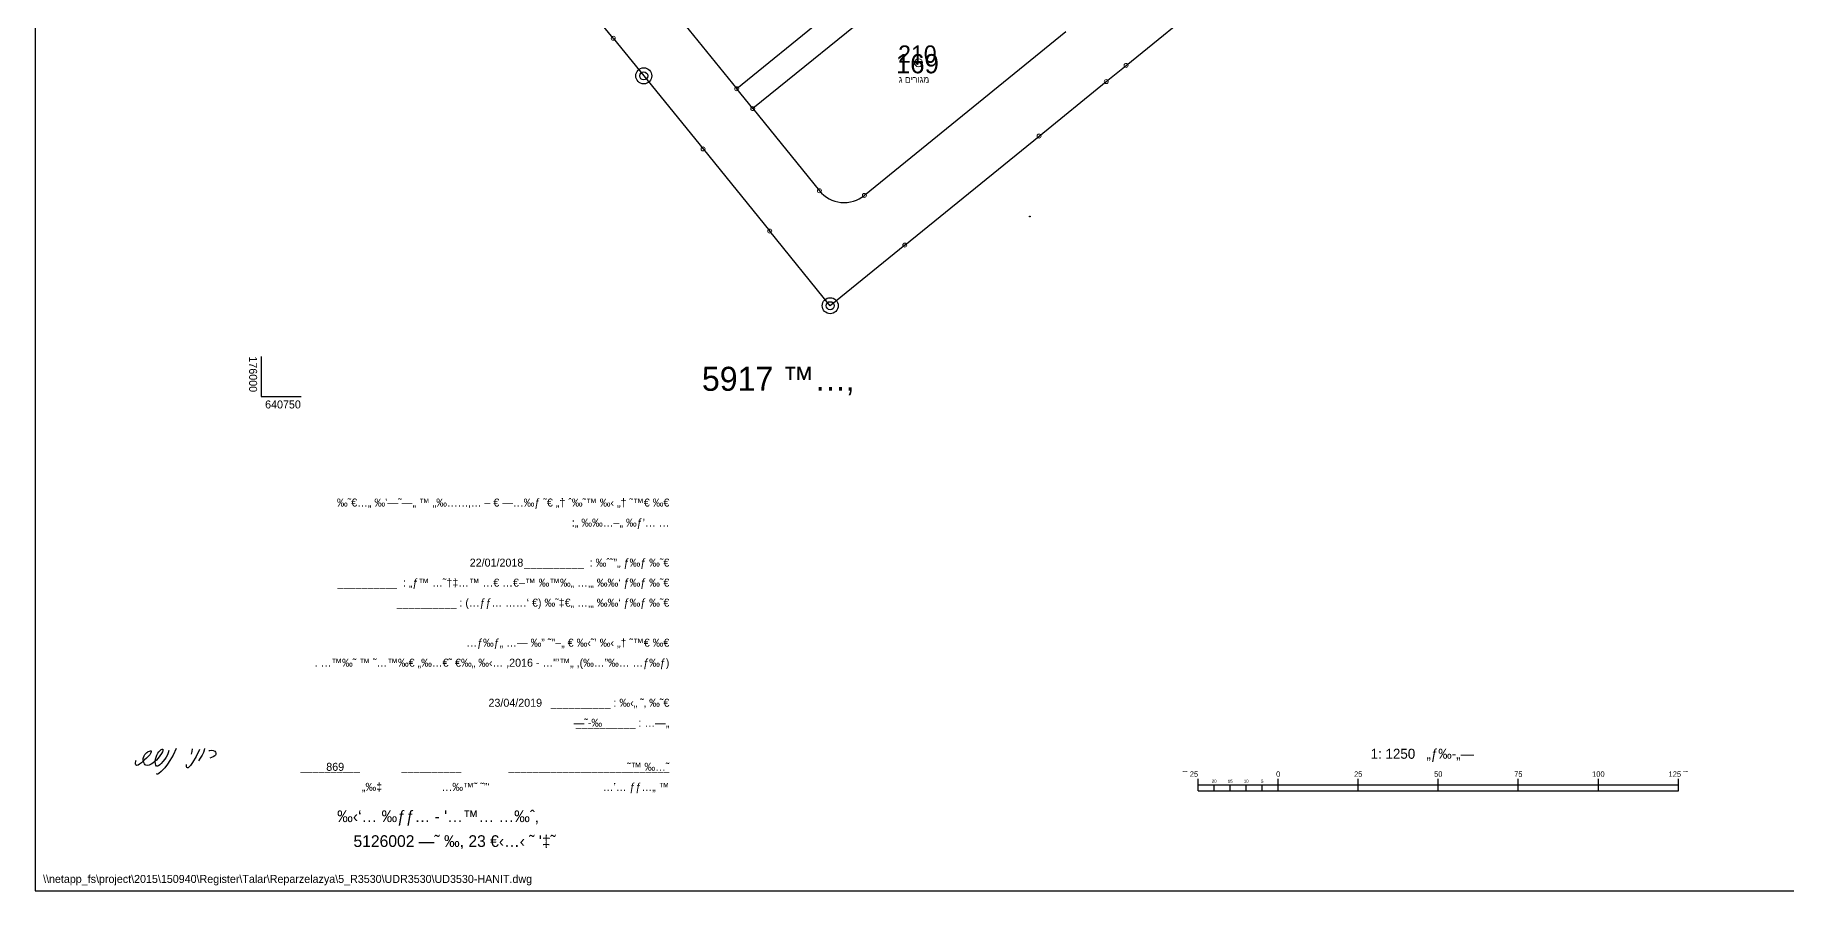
# Model space of a CAD drawing. Header units: metres. Extents: x 175929 to 176804, y 640596 to 641380.
# Drawn here: x 175929 to 176477, y 640596 to 640863 of the extents above; entities that cross this region are included whole.
import ezdxf
from ezdxf.enums import TextEntityAlignment as Align

# ---------------------------------------------------------------- set-up
doc = ezdxf.new("R2010")
doc.units = ezdxf.units.M
doc.header["$PDMODE"] = 1
doc.header["$PDSIZE"] = 1
for name, color, linetype in [('C1610_0', 2, 'Continuous'), ('C1650', 5, 'Continuous'), ('C1656', 5, 'Continuous'), ('C1662', 7, 'Continuous'), ('C1680', 8, 'Continuous'), ('DRWT001', 2, 'Continuous'), ('Ud_NewParcels', 2, 'Continuous')]:
    doc.layers.add(name, color=color, linetype=linetype)
for name, color, linetype, lineweight in [('C1643', 7, 'Continuous', 0), ('pcls011', 4, 'Continuous', 0), ('Ud_NewPoints', 3, 'Continuous', 0)]:
    doc.layers.add(name, color=color, linetype=linetype, lineweight=lineweight)
doc.styles.add('HEBTXT', font='HEBTXT.shx')
doc.styles.add('TAZAR_HEBTXT', font='HEBTXT')

# ---------------------------------------------------------------- blocks, each defined once
blk = doc.blocks.new('C1656')
at = {"color": 255}
blk.add_circle((0, 0), 0.05, dxfattribs=at)
at = {"style": 'HEBTXT'}
blk.add_attdef('TEXT', text='', height=3, dxfattribs=at).set_placement((0, 1.312230307117861), align=Align.MIDDLE)
blk = doc.blocks.new('Hatima_Roni')
at = {"color": 170, "flags": 128}
for points in [[(4.009294212629825, 4.56314785544094), (3.857481716248882, 3.956138471976643), (3.650464882335011, 3.473290234646174), (3.305437204599263, 2.866280851181878), (2.9742106112363, 2.342045565140132), (2.532574774642094, 1.762627452585437), (2.118541106814353, 1.307370486164569), (1.773513429078604, 0.9624788880706308), (1.40088358257639, 0.6865656095975688), (1.152463495523267, 0.6313827830793968), (0.8902423240764676, 0.6589743386879677), (0.7522309120683133, 0.8659092975453752), (0.6694244057793642, 1.169413846922815), (0.6142195000706039, 1.900584091821968), (0.6556233213961323, 2.397228106954112), (0.7936341652180099, 2.880076344284582), (1.042054252281578, 3.349129088512347), (1.276673254961913, 3.831977325842817), (1.511292257642248, 4.190664701738428), (1.718309091556119, 4.452782487108787), (2.063336769291868, 4.783878307395829), (2.297955771972204, 4.86665240481838), (2.42216609958668, 4.880448182625278), (2.504972605886075, 4.839061133914001), (2.518773690269307, 4.673513223767869), (2.491171521502843, 4.452782487108787), (2.435967183969913, 4.176869208635726), (2.173746012523112, 3.76299900622194), (1.732110175939352, 3.197376671468919), (1.31807650811161, 2.631754621420091), (0.9040434084596995, 2.162701877192326), (0.4900097406319582, 1.762627452585437), (-0.0206315178784102, 1.362553312677519), (-0.4070630169396874, 1.086639749500264), (-0.9043014850193742, 0.8937226355784755), (-1.411977981956286, 0.8054660424716859), (-1.720998408948799, 0.8495944813771769), (-1.897581266586434, 0.9599154362783624), (-2.118310548848044, 1.180557061386986), (-2.2728207623443, 1.555648080302285), (-2.405257763533791, 2.151380724326209), (-2.410382744230402, 2.540430654973363), (-2.348455704742228, 2.818993649773342), (-2.162673449946935, 3.174935649657829), (-1.961409435274375, 3.499926047509557), (-1.806591268388554, 3.670159004595431), (-1.465990278521164, 4.010625203466149), (-1.280208023715426, 4.165382359533034), (-1.12538985684005, 4.273712681951329), (-0.8308608525347143, 4.379682544707987), (-0.5702470613983497, 4.444810277313033), (-0.4182226340013689, 4.433955465412008), (-0.3747870021366038, 4.325409339299772), (-0.3965045339810707, 4.173444534981377), (-0.5050938977100086, 3.934642943653825), (-0.7874252206803943, 3.467894288205998), (-1.167487425555845, 3.044564026254917), (-1.547549062245019, 2.621233764309057), (-2.057917594497153, 2.176194163260118), (-2.481415431226924, 1.796282294816226), (-2.872336117926248, 1.427225238273359), (-3.295833386480188, 1.12329562964179), (-3.697613123189661, 0.8953485655162936), (-3.969085964325728, 0.8193663057091921), (-4.164546023587475, 0.8844940383142391), (-4.25141728730656, 0.9930401644264748), (-4.305711969171028, 1.210132701349917), (-4.3382885510152, 1.448934292677468), (-4.273135387316413, 1.817991633919306), (-4.240558805472242, 1.991665492636589), (-4.142828491753453, 2.143630296954984)], [(5.81724024397007, 5.045996092771409), (5.05817889840658, 3.404311915025297), (4.271515384076625, 2.010949460154121), (3.705669788043772, 1.12802679821154), (2.9742106112363, 0.2037170875629068), (2.104740022441566, -0.6930010674771557), (1.538894426398268, -1.189645082609299), (1.276673254961913, -1.355192992755431), (1.069656421048042, -1.382784548364002), (0.9454466616093969, -1.286214673134554)], [(11.6568421129337, 4.795117750947371), (10.82333218414024, 3.052015801816526), (9.891117513476075, 1.528171828779179), (9.375657523120722, 0.8046201944897575), (8.838262956291043, 0.2235861165447448), (8.651819908523045, 0.1906974058949884), (8.48731143722937, 0.2674378256440768), (8.410540703657153, 0.4538070910878183), (8.399573131332076, 1.056766881233011)], [(9.847248360527427, 4.926672593546397), (9.759510622805967, 4.301786806502053), (9.584034579187213, 3.600160884407589)], [(12.89613971788673, 5.025338725495667), (12.85227113311391, 4.597785202349862), (12.64389350887159, 4.060603118208374), (12.34777814690781, 3.369939909864516), (11.86521973717602, 2.613499564920115), (11.39362833159349, 1.966688065675589)], [(13.97970836393382, 4.403738108398878), (14.15805257856623, 4.559728021710857), (14.60391453560249, 4.604296609041211), (15.07206902232048, 4.515159434380502), (15.51793097935675, 4.359169521063301), (15.6927848662309, 4.159269250157643), (15.74762102332879, 3.929047990905155), (15.76955559980311, 3.753641723910988), (15.71471944270522, 3.545346461562875), (15.62698170498376, 3.348014197664335), (15.46247323369008, 3.194533358160935), (15.11152114645257, 2.975275382067438), (14.66186488552019, 2.756017121269747), (14.26704421350987, 2.635425277120296)]]:
    blk.add_lwpolyline(points, dxfattribs=at)
blk = doc.blocks.new('C1610')
for radius in [1, 0.5]:
    blk.add_circle((0, 0, 1), radius)
at = {"color": 255}
blk.add_point((0, 0), dxfattribs=at)
at = {"style": 'HEBTXT'}
blk.add_attdef('POINT_NAME', text='', height=1.2, dxfattribs=at).set_placement((0, 1.5), align=Align.BOTTOM_CENTER)
blk.add_attdef('MARK_DESC', text='', height=1.2, dxfattribs=at).set_placement((0.03257128234936246, -1.73489456241998), align=Align.TOP_CENTER)
at = {"style": 'HEBTXT', "flags": 1}
for tag, p in [('MARK', (0, -4.263860387808869)), ('CLASS', (0, -5.763860387808869)), ('SOURCE', (0, -7.263860387808869)), ('TOPO', (0, -8.763860387808869)), ('HEIGHT', (0, -10.26386038780887)), ('COMMENT', (0, -11.76386038780887))]:
    blk.add_attdef(tag, text='', height=1, dxfattribs=at).set_placement(p, align=Align.MIDDLE)
blk = doc.blocks.new('BORDER')
at = {"color": 0}
for p, q in [((0, 1), (0, 0)), ((0, 0), (1, 0))]:
    blk.add_line(p, q, dxfattribs=at)
blk = doc.blocks.new('C1643_FORM1')
at = {"style": 'HEBTXT'}
for s, p in [('‰˜€…„ ‰’—˜—„ ™ „‰……‚… – € —…‰ƒ ˜€ „† ˆ‰˜™ ‰‹ „† ˜™€ ‰€', (158.5, 96.00206870360317)), (':„ ‰‰…–„ ‰ƒ’… …', (158.5, 91.00206870360317)), (' __________  : ‰ˆ˜”„ ƒ‰ƒ ‰˜€', (158.5, 81.00206870360317)), (' __________  : „ƒ™ …˜†‡…™ …€ …€–™ ‰™‰„ …‚„ ‰‰‘ ƒ‰ƒ ‰˜€', (158.5, 76.00206870360317)), (' __________ : (…ƒƒ… ……‘ €) ‰˜‡€„ …‚„ ‰‰‘ ƒ‰ƒ ‰˜€', (158.5, 71.00206870360317)), (' …ƒ‰ƒ„ …— ‰” ˜"–„ € ‰‹˜’ ‰‹ „† ˜™€ ‰€', (158.5, 61.00206870360317)), ('. …™‰˜ ™ ˜…™‰€ „‰…€˜ €‰„ ‰‹… ,2016 - …"’™„ ,(‰…”‰… …ƒ‰ƒ)', (158.5, 56.00206870360317)), (' __________ : ‰‹„ ˜‚ ‰˜€', (158.5, 46.00206870360317)), (' __________ : …—„', (158.5, 41.00206870360317)), ('__________              __________                ___________________________', (158.5, 30.00000000000002)), (' „‰‡                    …‰™˜ ˜”‘                                      …’… ƒƒ…„ ™', (158.5, 25.00000000000002))]:
    blk.add_text(s, height=2, dxfattribs=at).set_placement(p, align=Align.RIGHT)
at = {"style": 'TAZAR_HEBTXT'}
for tag, p in [('SURVEY_DATE', (122, 80.99999999999999)), ('SURVEY_DATE_1', (64.66557775868526, 75.99999999999999)), ('SURVEY_DATE_2', (69.66557775868526, 70.99999999999999)), ('FINISH_DATE', (126.6901087139727, 46.00206870360317)), ('PLACE', (141.6901087139727, 41.00206870360317)), ('SURVEYOR_NAME', (158.5, 30.00000000000002))]:
    blk.add_attdef(tag, text='', height=2, dxfattribs=at).set_placement(p, align=Align.RIGHT)
blk.add_attdef('SURVEYOR', text='', height=2, dxfattribs=at).set_placement((75, 30.00000000000002), align=Align.CENTER)
blk = doc.blocks.new('SU_1250')
at = {"color": 2}
for p, q in [((-92.96698178449196, -13.11351351676808), (-92.96698178449196, -9.36351351676808)), ((-67.96698178449196, -13.11351351676808), (-67.96698178449196, -9.36351351676808)), ((-42.96698178449196, -13.11351351676808), (-42.96698178449196, -9.36351351676808)), ((-17.96698178449196, -13.11351351676808), (-17.96698178449196, -9.36351351676808)), ((7.033018215508037, -13.11351351676808), (7.033018215508037, -9.36351351676808)), ((32.03301821550804, -13.11351351676808), (32.03301821550804, -9.36351351676808)), ((57.03301821550804, -13.11351351676808), (57.03301821550804, -9.36351351676808)), ((-92.96698178449196, -11.23851351676808), (57.03301821550804, -11.23851351676808)), ((-87.96698178449196, -13.11351351676808), (-87.96698178449196, -11.23851351676808)), ((-82.96698178449196, -13.11351351676808), (-82.96698178449196, -11.23851351676808)), ((-77.96698178449196, -13.11351351676808), (-77.96698178449196, -11.23851351676808)), ((-72.96698178449196, -13.11351351676808), (-72.96698178449196, -11.23851351676808))]:
    blk.add_line(p, q, dxfattribs=at)
at = {"color": 7}
blk.add_line((-92.96698178449196, -13.11351351676808), (57.03301821550804, -13.11351351676808), dxfattribs=at)
at = {"style": 'HEBTXT'}
blk.add_text('1: 1250   „ƒ‰-„—', height=3.125, dxfattribs=at).set_placement((-22.96698178449196, 0.01148648323191992), align=Align.TOP_CENTER)
at = {"color": 2, "style": 'HEBTXT'}
blk.add_text('˜ˆ 25', height=1.7, dxfattribs=at).set_placement((-92.96698178449196, -8.73851351676808), align=Align.RIGHT)
for s, height, p in [('20', 1, (-87.96698178449196, -10.61351351676808)), ('15', 1, (-82.96698178449196, -10.61351351676808)), ('10', 1, (-77.96698178449196, -10.61351351676808)), ('5', 1, (-72.96698178449196, -10.61351351676808)), ('0', 1.7, (-67.96698178449196, -8.73851351676808)), ('25', 1.7, (-42.96698178449196, -8.73851351676808)), ('50', 1.7, (-17.96698178449196, -8.73851351676808)), ('75', 1.7, (7.033018215508037, -8.73851351676808)), ('100', 1.7, (32.03301821550804, -8.73851351676808)), ('125 ˜ˆ', 1.7, (57.03301821550804, -8.73851351676808))]:
    blk.add_text(s, height=height, dxfattribs=at).set_placement(p, align=Align.CENTER)
blk = doc.blocks.new('MRK')
at = {"color": 0}
blk.add_circle((0, 0), 1, dxfattribs=at)
blk = doc.blocks.new('C1611')
blk.add_circle((0, 0), 0.5)
at = {"color": 255}
blk.add_point((0, 0), dxfattribs=at)
at = {"style": 'HEBTXT'}
blk.add_attdef('POINT_NAME', text='', height=1.2, dxfattribs=at).set_placement((0, 1.5), align=Align.BOTTOM_CENTER)
blk.add_attdef('MARK_DESC', text='', height=1.2, dxfattribs=at).set_placement((0, -1.506861122077436), align=Align.TOP_CENTER)
at = {"style": 'HEBTXT', "flags": 1}
for tag, p in [('MARK', (0, -4.222844046991639)), ('SOURCE', (0, -7.222844046991639)), ('CLASS', (0, -5.722844046991639)), ('TOPO', (0, -8.72284404699164)), ('COMMENT', (0, -11.72284404699164)), ('HEIGHT', (0, -10.22284404699164))]:
    blk.add_attdef(tag, text='', height=1, dxfattribs=at).set_placement(p, align=Align.MIDDLE)
blk = doc.blocks.new('C1603')
at = {"color": 255}
blk.add_circle((0, 0), 0.1, dxfattribs=at)
at = {"style": 'HEBTXT', "width": 3}
blk.add_attdef('CROSS', text='', height=4, dxfattribs=at).set_placement((0, 1.5), align=Align.MIDDLE)
at = {"color": 0, "style": 'HEBTXT'}
blk.add_attdef('PARCEL_NAME', text='', height=2.7, dxfattribs=at).set_placement((0, 1.5), align=Align.MIDDLE)
at = {"style": 'HEBTXT', "flags": 1}
for tag, p in [('PARCEL_STATUS', (0, -2.5)), ('GUSH', (0, -1)), ('PARCEL_SOURCE', (0, -4)), ('LEGAL_AREA', (0, -5.5)), ('PARCEL_PREVIOUS', (0, -8.5)), ('CALC_AREA', (0, -7)), ('GUSH_PREVIOUS', (0, -10)), ('TABA_PLAN', (0, -11.5)), ('TABA_MIGRASH', (0, -13)), ('TABA_YEUD', (0, -14.5)), ('COMMENT', (0, -16))]:
    blk.add_attdef(tag, text='', height=1, dxfattribs=at).set_placement(p, align=Align.MIDDLE)

msp = doc.modelspace()

# ---------------------------------------------------------------- linework, layer by layer
at = {"layer": 'C1650'}
for p, q in [((176110.003046, 640861.799948), (176099.890125, 640874.260005)), ((176270.179816, 640853.352333), (176298.239785, 640876.126566)), ((176110.003046, 640861.799948), (176119.510532, 640850.085843, 1)), ((176263.968251, 640848.310859), (176270.179816, 640853.352333)), ((176119.510532, 640850.085843, 1), (176138.046247, 640827.24812)), ((176242.991348, 640831.285436), (176263.968251, 640848.310859)), ((176201.041226, 640797.237577), (176242.991348, 640831.285436)), ((176138.046247, 640827.24812), (176158.842329, 640801.625416)), ((176177.747858, 640778.332049), (176158.842329, 640801.625416)), ((176201.041226, 640797.237577), (176177.747858, 640778.332049))]:
    msp.add_line(p, q, dxfattribs=at)
at = {"layer": 'C1662'}
for p, q in [((176224.26664, 640897.22693), (176153.575159, 640839.851806)), ((176125.531957, 640874.403634), (176148.533684, 640846.063371)), ((176175.70928, 640868.119821), (176148.533684, 640846.063371)), ((176251.364565, 640863.83977), (176188.43754, 640812.766489)), ((176153.575159, 640839.851806), (176148.533684, 640846.063371)), ((176153.575159, 640839.851806), (176174.371241, 640814.229102))]:
    msp.add_line(p, q, dxfattribs=at)
msp.add_lwpolyline([(176174.371241, 640814.229102, 0.4142135626960718), (176188.43754, 640812.766489)], format="xyb", dxfattribs=at)
at = {"layer": 'C1680'}
for p, q in [((176000, 640762.5), (176000, 640750)), ((176000, 640750), (176012.5, 640750))]:
    msp.add_line(p, q, dxfattribs=at)

# ---------------------------------------------------------------- block references
at = {"layer": 'C1610_0'}
for name, p, xscale, yscale, zscale in [('C1610', (176119.510532, 640850.085843, 200), 2.5, 2.5, 2.5), ('C1610', (176177.747858, 640778.332049, 200), 2.5, 2.5, 2.5), ('Hatima_Roni', (175966.1766598267, 640633.789788564), 1.25, 1.25, 1.25), ('Hatima_Roni', (175966.1766598267, 640633.789788564), 1.25, 1.25, 1.25)]:
    msp.add_blockref(name, p, dxfattribs=dict(at, xscale=xscale, yscale=yscale, zscale=zscale))
at = {"layer": 'C1643', "xscale": 1.25, "yscale": 1.25, "zscale": 1.25}
msp.add_blockref('C1643_FORM1', (175929.3863131482, 640595.6163196504), dxfattribs=at).add_auto_attribs({'SURVEY_DATE': '22/01/2018', 'FINISH_DATE': '23/04/2019', 'PLACE': '—˜-‰', 'SURVEYOR_NAME': '˜™ ‰…˜', 'SURVEYOR': '869'})
at = {"layer": 'C1656'}
ref = msp.add_blockref('C1656', (176240.1186491778, 640806.154532902), dxfattribs=dict(at, xscale=2.5, yscale=2.5, zscale=2.5))
ref.add_attrib('TEXT', '5917 ™…‚', dxfattribs={"layer": '0', "height": 7.5, "style": 'HEBTXT'}).set_placement((176161.3602229801, 640754.8696500533), align=Align.MIDDLE)
at = {"layer": 'C1680', "xscale": 875, "yscale": 750, "zscale": 2}
msp.add_blockref('BORDER', (175929.3863131482, 640595.6163196504), dxfattribs=at)
at = {"layer": 'C1680'}
msp.add_blockref('SU_1250', (176385.6363131482, 640639.9913196504), dxfattribs=at)
at = {"layer": 'pcls011', "xscale": 1.25, "yscale": 1.25, "zscale": 1.25}
msp.add_blockref('MRK', (176205.3367660894, 640854.1726451297), dxfattribs=at)
at = {"layer": 'Ud_NewParcels'}
ref = msp.add_blockref('C1603', (176204.97493792, 640853.8781), dxfattribs=dict(at, xscale=2, yscale=2, zscale=2))
ref.add_attrib('PARCEL_NAME', '210', dxfattribs={"layer": '0', "color": 0, "height": 5.4, "style": 'HEBTXT'}).set_placement((176204.97493792, 640856.8781), align=Align.MIDDLE)
ref.add_attrib('TABA_MIGRASH', '169', dxfattribs={"layer": '0', "height": 6, "style": 'HEBTXT'}).set_placement((176204.97493792, 640853.8781), align=Align.MIDDLE)
ref.add_attrib('TABA_YEUD', 'ג םירוגמ', dxfattribs={"layer": '0', "height": 2, "style": 'HEBTXT'}).set_placement((176203.9275763651, 640848.9487352623), align=Align.MIDDLE)
at = {"layer": 'Ud_NewPoints', "xscale": 1.25, "yscale": 1.25, "zscale": 1.25}
for p in [(176110.003046, 640861.799948), (176270.179816, 640853.352333), (176148.533684, 640846.063371), (176263.968251, 640848.310859), (176153.575159, 640839.851806), (176242.991348, 640831.285436), (176138.046247, 640827.24812), (176174.371241, 640814.229102), (176188.43754, 640812.766489), (176158.842329, 640801.625416), (176201.041226, 640797.237577)]:
    msp.add_blockref('C1611', p, dxfattribs=at)

# ---------------------------------------------------------------- texts
at = {"layer": 'C1680', "style": 'HEBTXT'}
msp.add_text('176000', height=2.5, rotation=270, dxfattribs=at).set_placement((175996.25, 640762.5))
for s, p in [('640750', (176001.25, 640746.25)), ('\\\\netapp_fs\\project\\2015\\150940\\Register\\Talar\\Reparzelazya\\5_R3530\\UDR3530\\UD3530-HANIT.dwg', (175931.8863131482, 640598.1163196504))]:
    msp.add_text(s, height=2.5, dxfattribs=at).set_placement(p)
at = {"layer": 'DRWT001', "style": 'HEBTXT'}
for s, p in [("‰‹‘… ‰ƒƒ… - '…™… …‰ˆ‚", (176086.6423141063, 640617.0975104935)), ("5126002 —˜ ‰, 23 €‹…‹ ˜ '‡˜", (176092.031669616, 640609.3497524239))]:
    msp.add_text(s, height=3.6576, dxfattribs=at).set_placement(p, align=Align.RIGHT)

doc.saveas('drawing.dxf')
